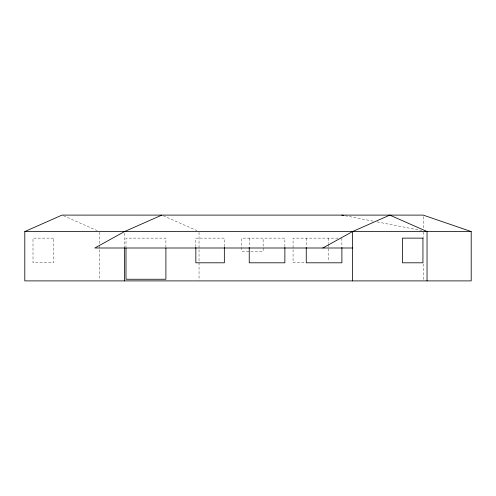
<?xml version="1.0" encoding="UTF-8"?>
<svg xmlns="http://www.w3.org/2000/svg" width="496" height="496" viewBox="0 0 496 496"><rect width="100%" height="100%" fill="white"/><g stroke="black" fill="none" stroke-linecap="round" stroke-linejoin="round"><path stroke-width="0.37" stroke-dasharray="2.48 1.86" d="M338.012 238.13L293.068 238.13L293.068 262.806L304.687 262.806M345.129 215.741L373.767 221.272M377.096 221.91L421.718 230.522M163.209 215.723L196.931 230.621M63.438 215.723L97.16 230.621M423.193 216.647L423.193 229.034M423.193 232.128L423.193 237.547M423.193 263.872L423.193 280.122M341.887 238.13L341.887 246.611M328.699 238.13L328.699 243.53M328.699 244.299L328.699 261.262M306.255 238.13L306.255 246.611M284.871 246.611L284.871 238.13L241.757 238.13L241.757 251.292L263.134 251.292L263.134 238.13M249.24 238.13L249.24 246.611M224.341 246.611L224.341 238.13L195.833 238.13L195.833 246.611M199.039 232.32L199.039 280.128M165.9 247.268L165.9 238.13L125.996 238.13L125.996 247.268M124.57 233.095L124.57 247.746M99.268 232.32L99.268 244.658M99.268 245.427L99.268 280.128M53.531 238.13L33.003 238.13L33.003 262.806L53.531 262.806L53.531 238.13"/><path stroke-width="0.74" d="M322.834 248L352.575 231.551L389.806 215.103L427.044 231.551L427.044 280.897M24.8 231.551L62.037 215.103L423.193 215.103L471.2 231.551L471.2 280.897L24.8 280.897L24.8 231.551L471.2 231.551M161.801 215.103L124.57 231.551L94.829 248L352.575 248M341.8 215.103L343.802 215.487M425.047 231.167L427.044 231.551M352.575 231.551L352.575 280.897M341.887 247.386L341.887 262.806L306.255 262.806L306.255 247.386M284.871 247.386L284.871 262.806L249.24 262.806L249.24 247.386M224.341 247.386L224.341 262.806L195.833 262.806L195.833 247.386M165.9 248.031L165.9 279.254L125.996 279.254L125.996 248.031M124.57 247.746L124.57 280.897M422.945 238.13L402.417 238.13L402.417 262.806L422.945 262.806L422.945 238.13"/></g></svg>
